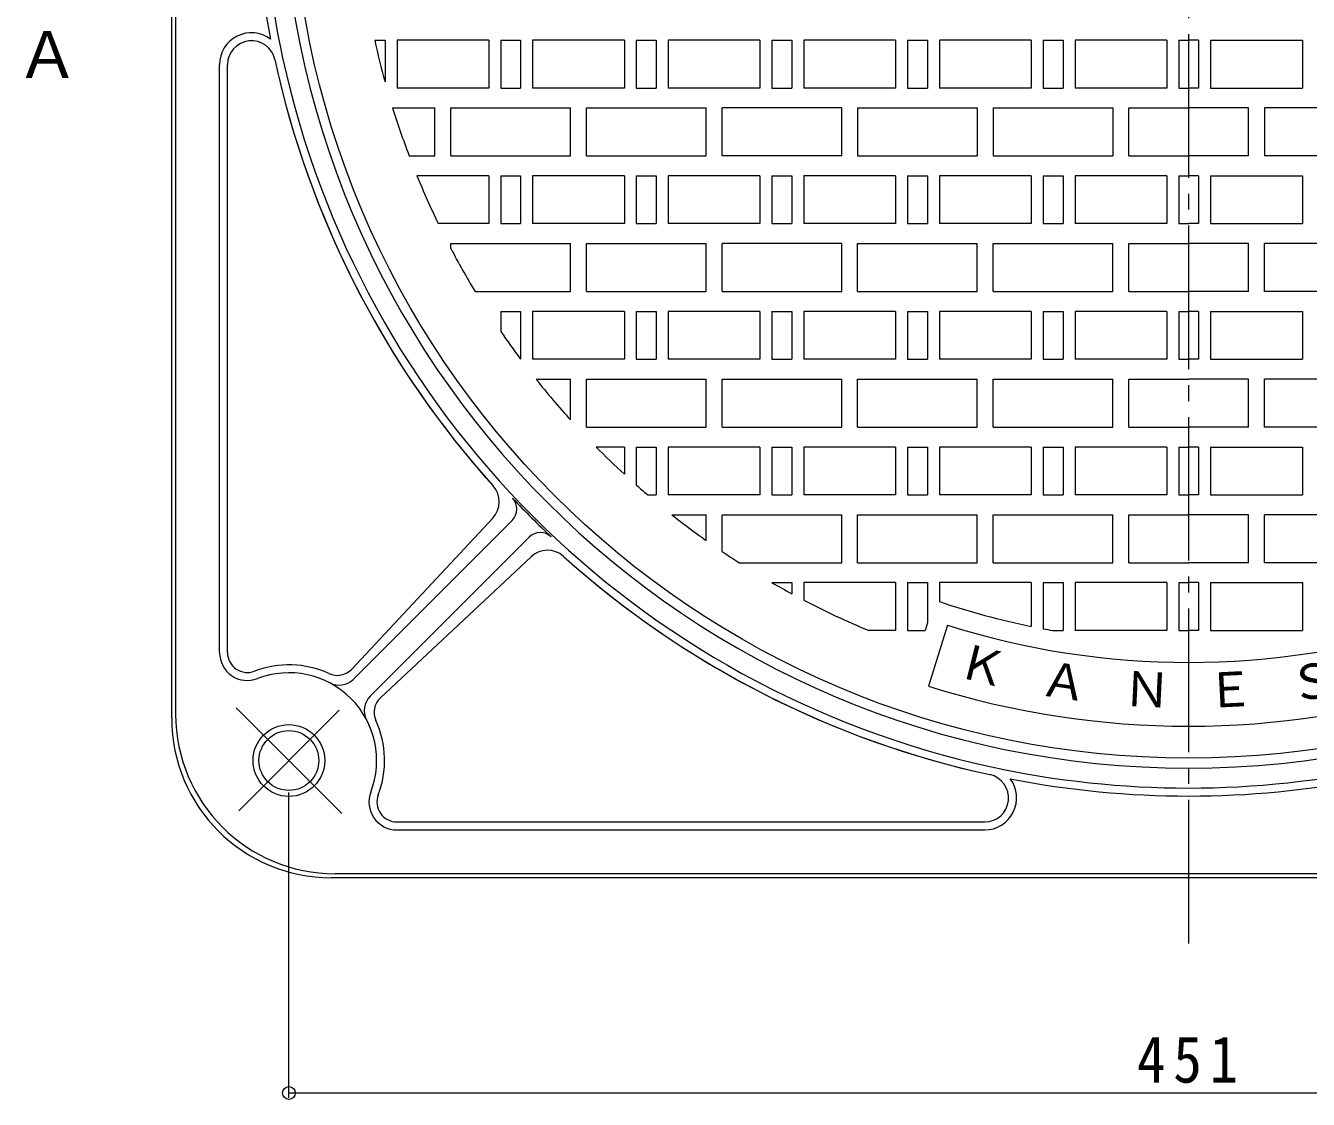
# Model space of a CAD drawing. Units: millimetres, scale not verified. Extents: x -600 to 760, y -542 to 529.
# Drawn here: x -593.2 to -271.5, y -58.4 to 210.8 of the extents above; entities that cross this region are included whole.
import ezdxf
from ezdxf.enums import TextEntityAlignment as Align

# ---------------------------------------------------------------- set-up
doc = ezdxf.new("R2010")
doc.units = ezdxf.units.MM
doc.header["$LTSCALE"] = 4
doc.header["$PDMODE"] = 32
doc.header["$PDSIZE"] = 3.2
doc.linetypes.add('CHAIN2', pattern=[12, 9, -1, 1, -1])
for name, color, linetype, lineweight in [('0-0_通り芯', 4, 'Continuous', 9), ('0-1_躯体', 2, 'Continuous', 9), ('0-2_仕上', 3, 'Continuous', 9), ('0-4_その他', 7, 'Continuous', 9), ('0-5_寸法', 4, 'Continuous', 9)]:
    doc.layers.add(name, color=color, linetype=linetype, lineweight=lineweight)
doc.layers.add('0-F', color=7, linetype='Continuous')
doc.styles.add('ＭＳ ゴシック', font='')
doc.styles.get('ＭＳ ゴシック').set_extended_font_data('MS Gothic')

msp = doc.modelspace()

# ---------------------------------------------------------------- linework, layer by layer
at = {"layer": '0-0_通り芯', "color": 3, "linetype": 'CHAIN2'}
msp.add_line((-301.549, -19.297), (-301.549, 526.721), dxfattribs=at)
at = {"layer": '0-1_躯体'}
for p, q in [((-556.548, 37.188), (-556.548, 467.187)), ((-555.548, 466.187), (-555.548, 38.188)), ((-544.548, 53.654), (-544.548, 201.047)), ((-542.548, 53.654), (-542.548, 201.047)), ((-511.403, 49.521), (-476.043, 87.33)), ((-471.181, 86.798), (-511.042, 46.937)), ((-466.938, 82.555), (-506.799, 42.694)), ((-466.406, 77.693), (-504.215, 42.333)), ((-500.081, 11.188), (-352.689, 11.188)), ((-500.081, 9.188), (-352.689, 9.188)), ((-86.549, -2.812), (-516.548, -2.812)), ((-87.549, -1.812), (-515.548, -1.812))]:
    msp.add_line(p, q, dxfattribs=at)
at = {"layer": '0-1_躯体', "linetype": 'CHAIN2'}
for p, q in [((-527.155, 26.581), (-540.389, 39.815)), ((-514.519, 39.217), (-539.745, 13.991)), ((-527.155, 26.581), (-513.921, 13.347))]:
    msp.add_line(p, q, dxfattribs=at)
at = {"layer": '0-1_躯体'}
for radius in [9, 7.5]:
    msp.add_circle((-527.155, 26.581), radius, dxfattribs=at)
for centre, radius, start, end in [((-301.549, 252.187), 227.5, 180, 90), ((-301.549, 252.187), 232.5, 167.72275, 192.27725), ((-301.549, 252.187), 234.5, 168.99942, 191.00058), ((-536.548, 201.047), 8, 53.05231, 180), ((-536.548, 201.047), 6, 12.27789, 180), ((-301.549, 252.187), 232.5, 192.27725, 257.72269), ((-301.549, 252.187), 234.5, 192.27727, 221.94661), ((-301.549, 252.187), 234.5, 193.35118, 221.94664), ((-480.425, 91.428), 6, 316.91669, 41.94606), ((-474.009, 89.626), 4, 315, 43.30759), ((-301.549, 252.187), 233, 223.30748, 226.69252), ((-464.11, 79.727), 4, 46.69241, 135), ((-462.308, 73.311), 6, 48.0533, 133.08327), ((-301.549, 252.187), 234.5, 228.05333, 257.72269), ((-301.549, 252.187), 234.5, 228.05336, 256.64882), ((-537.548, 53.654), 7, 180, 291.00159), ((-537.548, 53.654), 5, 180, 291.00159), ((-527.155, 26.581), 24, 65.34003, 111.00171), ((-527.155, 26.581), 22, 338.99876, 111.00165), ((-515.055, 52.936), 5, 245.33992, 316.91661), ((-514.577, 50.472), 5, 242.23592, 315), ((-503.264, 39.159), 5, 135, 207.76408), ((-500.8, 38.681), 5, 133.08339, 204.66008), ((-516.548, 37.188), 40, 180, 270), ((-515.548, 38.188), 40, 180, 270), ((-527.155, 26.581), 24, 338.99889, 24.66051), ((-352.689, 17.188), 6, 270, 77.72255), ((-301.549, 252.187), 232.5, 257.72269, 270), ((-301.549, 252.187), 232.5, 270, 282.27731), ((-352.689, 17.188), 8, 270, 36.94708), ((-301.549, 252.187), 234.5, 258.99938, 281.00063), ((-500.081, 16.188), 7, 158.99867, 270), ((-500.081, 16.188), 5, 158.99867, 270)]:
    msp.add_arc(centre, radius, start, end, dxfattribs=at)
at = {"layer": '0-2_仕上'}
for p, q in [((-505.646, 207.188), (-503.049, 207.188)), ((-503.049, 207.188), (-503.049, 196.702)), ((-500.049, 207.188), (-500.049, 195.187)), ((-477.049, 207.188), (-500.049, 207.188)), ((-474.049, 207.188), (-469.049, 207.188)), ((-474.049, 207.188), (-474.049, 195.187)), ((-469.049, 207.188), (-469.049, 195.187)), ((-466.049, 207.188), (-466.049, 195.187)), ((-443.049, 207.188), (-466.049, 207.188)), ((-440.049, 207.188), (-435.049, 207.188)), ((-440.049, 207.188), (-440.049, 195.187)), ((-435.049, 207.188), (-435.049, 195.187)), ((-432.048, 207.188), (-432.048, 195.187)), ((-409.049, 207.188), (-432.048, 207.188)), ((-406.049, 207.188), (-401.049, 207.188)), ((-406.049, 207.188), (-406.049, 195.187)), ((-401.049, 207.188), (-401.049, 195.187)), ((-398.049, 207.188), (-398.049, 195.187)), ((-375.048, 207.188), (-398.049, 207.188)), ((-372.049, 207.188), (-367.049, 207.188)), ((-372.049, 207.188), (-372.049, 195.187)), ((-367.049, 207.188), (-367.049, 195.187)), ((-364.049, 207.188), (-364.049, 195.187)), ((-341.049, 207.188), (-364.049, 207.188)), ((-338.048, 207.188), (-333.048, 207.188)), ((-338.048, 207.188), (-338.048, 195.187)), ((-333.048, 207.188), (-333.048, 195.187)), ((-330.048, 207.188), (-330.048, 195.187)), ((-307.049, 207.188), (-330.048, 207.188)), ((-304.048, 207.188), (-304.048, 195.187)), ((-304.048, 207.188), (-301.549, 207.188)), ((-299.049, 207.188), (-301.549, 207.188)), ((-299.049, 207.188), (-299.049, 195.187)), ((-296.049, 207.188), (-273.049, 207.188)), ((-273.049, 207.188), (-273.049, 195.187)), ((-474.049, 195.187), (-469.049, 195.187)), ((-440.049, 195.187), (-435.049, 195.187)), ((-406.049, 195.187), (-401.049, 195.187)), ((-372.049, 195.187), (-367.049, 195.187)), ((-338.048, 195.187), (-333.048, 195.187)), ((-304.048, 195.187), (-301.549, 195.187)), ((-299.049, 195.187), (-301.549, 195.187)), ((-501.141, 190.188), (-490.549, 190.188)), ((-490.549, 178.187), (-490.549, 190.188)), ((-486.549, 178.187), (-486.549, 190.188)), ((-486.549, 190.188), (-456.549, 190.188)), ((-456.549, 178.187), (-456.549, 190.188)), ((-452.549, 178.187), (-452.549, 190.188)), ((-452.549, 190.188), (-422.549, 190.188)), ((-422.549, 178.187), (-422.549, 190.188)), ((-388.549, 190.188), (-418.549, 190.188)), ((-418.549, 178.187), (-418.549, 190.188)), ((-388.549, 178.187), (-388.549, 190.188)), ((-384.549, 190.188), (-384.549, 178.187)), ((-384.549, 190.188), (-354.548, 190.188)), ((-354.548, 190.188), (-354.548, 178.187)), ((-350.549, 190.188), (-320.549, 190.188)), ((-350.549, 190.188), (-350.549, 178.187)), ((-320.549, 190.188), (-320.549, 178.187)), ((-316.549, 178.187), (-316.549, 190.188)), ((-316.549, 190.188), (-301.549, 190.188)), ((-286.549, 190.188), (-301.549, 190.188)), ((-286.549, 178.187), (-286.549, 190.188)), ((-252.549, 190.188), (-282.548, 190.188)), ((-282.548, 190.188), (-282.548, 178.187)), ((-497.01, 178.187), (-490.549, 178.187)), ((-486.549, 178.187), (-456.549, 178.187)), ((-452.549, 178.187), (-422.549, 178.187)), ((-388.549, 178.187), (-418.549, 178.187)), ((-384.549, 178.187), (-354.548, 178.187)), ((-350.549, 178.187), (-320.549, 178.187)), ((-316.549, 178.187), (-301.549, 178.187)), ((-286.549, 178.187), (-301.549, 178.187)), ((-252.549, 178.187), (-282.548, 178.187)), ((-477.049, 173.188), (-495.042, 173.188)), ((-477.049, 173.188), (-477.049, 161.187)), ((-474.049, 173.188), (-469.049, 173.188)), ((-474.049, 173.188), (-474.049, 161.187)), ((-469.049, 173.188), (-469.049, 161.187)), ((-466.049, 173.188), (-466.049, 161.187)), ((-443.049, 173.188), (-466.049, 173.188)), ((-440.049, 173.188), (-435.049, 173.188)), ((-440.049, 173.188), (-440.049, 161.187)), ((-435.049, 173.188), (-435.049, 161.187)), ((-432.048, 173.188), (-432.048, 161.187)), ((-409.049, 173.188), (-432.048, 173.188)), ((-406.049, 173.188), (-401.049, 173.188)), ((-406.049, 173.188), (-406.049, 161.187)), ((-401.049, 173.188), (-401.049, 161.187)), ((-398.049, 173.188), (-398.049, 161.187)), ((-375.048, 173.187), (-398.049, 173.187)), ((-375.048, 173.188), (-375.048, 161.187)), ((-372.049, 173.188), (-367.049, 173.188)), ((-372.049, 173.188), (-372.049, 161.187)), ((-367.049, 173.188), (-367.049, 161.187)), ((-364.049, 173.188), (-364.049, 161.187)), ((-341.049, 173.188), (-364.049, 173.188)), ((-338.048, 173.188), (-333.048, 173.188)), ((-338.048, 173.188), (-338.048, 161.187)), ((-333.048, 173.188), (-333.048, 161.187)), ((-307.049, 173.188), (-330.048, 173.188)), ((-330.048, 173.188), (-330.048, 161.187)), ((-307.049, 173.188), (-307.049, 161.187)), ((-304.048, 173.188), (-304.048, 161.187)), ((-304.048, 173.188), (-301.549, 173.188)), ((-299.049, 173.188), (-301.549, 173.188)), ((-299.049, 173.188), (-299.049, 161.187)), ((-296.049, 173.188), (-273.049, 173.188)), ((-296.049, 173.188), (-296.049, 161.187)), ((-273.049, 173.188), (-273.049, 161.187)), ((-477.049, 161.187), (-489.697, 161.187)), ((-474.049, 161.187), (-469.049, 161.187)), ((-440.049, 161.187), (-435.049, 161.187)), ((-406.049, 161.187), (-401.049, 161.187)), ((-375.048, 161.187), (-398.049, 161.187)), ((-372.049, 161.187), (-367.049, 161.187)), ((-338.048, 161.187), (-333.048, 161.187)), ((-307.049, 161.187), (-330.048, 161.187)), ((-304.048, 161.187), (-301.549, 161.187)), ((-299.049, 161.187), (-301.549, 161.187)), ((-296.049, 161.187), (-273.049, 161.187)), ((-486.549, 156.187), (-456.549, 156.187)), ((-486.549, 154.946), (-486.549, 156.187)), ((-456.549, 144.187), (-456.549, 156.187)), ((-452.549, 144.187), (-452.549, 156.187)), ((-452.549, 156.187), (-422.549, 156.187)), ((-422.549, 144.187), (-422.549, 156.187)), ((-388.549, 156.187), (-418.549, 156.187)), ((-418.549, 144.187), (-418.549, 156.187)), ((-388.549, 144.187), (-388.549, 156.187)), ((-384.549, 144.187), (-384.549, 156.187)), ((-384.549, 156.187), (-354.548, 156.187)), ((-354.548, 144.187), (-354.548, 156.187)), ((-350.549, 144.187), (-350.549, 156.187)), ((-350.549, 156.187), (-320.549, 156.187)), ((-320.549, 144.187), (-320.549, 156.187)), ((-316.549, 144.187), (-316.549, 156.187)), ((-316.549, 156.187), (-301.549, 156.187)), ((-286.549, 156.187), (-301.549, 156.187)), ((-286.549, 144.187), (-286.549, 156.187)), ((-282.548, 144.187), (-282.548, 156.187)), ((-252.549, 156.187), (-282.548, 156.187)), ((-480.482, 144.187), (-456.549, 144.187)), ((-452.549, 144.187), (-422.549, 144.187)), ((-418.549, 144.187), (-388.549, 144.187)), ((-384.549, 144.187), (-354.548, 144.187)), ((-350.549, 144.187), (-320.549, 144.187)), ((-316.549, 144.187), (-301.549, 144.187)), ((-286.549, 144.187), (-301.549, 144.187)), ((-252.549, 144.187), (-282.548, 144.187)), ((-474.049, 139.188), (-469.049, 139.188)), ((-474.049, 139.188), (-474.049, 134.185)), ((-469.049, 139.188), (-469.049, 127.189)), ((-466.049, 139.188), (-466.049, 127.187)), ((-443.049, 139.188), (-466.049, 139.188)), ((-440.049, 139.188), (-435.049, 139.188)), ((-440.049, 139.188), (-440.049, 127.187)), ((-435.049, 139.188), (-435.049, 127.187)), ((-432.048, 139.188), (-432.048, 127.187)), ((-409.049, 139.188), (-432.048, 139.188)), ((-406.049, 139.188), (-401.049, 139.188)), ((-406.049, 139.188), (-406.049, 127.187)), ((-401.049, 139.188), (-401.049, 127.187)), ((-398.049, 139.188), (-398.049, 127.187)), ((-375.048, 139.188), (-398.049, 139.188)), ((-372.049, 139.188), (-367.049, 139.188)), ((-372.049, 139.188), (-372.049, 127.187)), ((-367.049, 139.188), (-367.049, 127.187)), ((-364.049, 139.188), (-364.049, 127.187)), ((-341.049, 139.188), (-364.049, 139.188)), ((-338.048, 139.188), (-333.048, 139.188)), ((-338.048, 139.188), (-338.048, 127.187)), ((-333.048, 139.188), (-333.048, 127.187)), ((-330.048, 139.188), (-330.048, 127.187)), ((-307.049, 139.188), (-330.048, 139.188)), ((-304.048, 139.188), (-304.048, 127.187)), ((-304.048, 139.188), (-301.549, 139.188)), ((-299.049, 139.188), (-301.549, 139.188)), ((-299.049, 139.188), (-299.049, 127.187)), ((-296.049, 139.188), (-273.049, 139.188)), ((-273.049, 139.188), (-273.049, 127.187)), ((-440.049, 127.187), (-435.049, 127.187)), ((-406.049, 127.187), (-401.049, 127.187)), ((-372.049, 127.187), (-367.049, 127.187)), ((-338.048, 127.187), (-333.048, 127.187)), ((-304.048, 127.187), (-301.549, 127.187)), ((-299.049, 127.187), (-301.549, 127.187)), ((-465.197, 122.188), (-456.549, 122.188)), ((-456.549, 111.988), (-456.549, 122.188)), ((-452.549, 110.187), (-452.549, 122.188)), ((-452.549, 122.188), (-422.549, 122.188)), ((-422.549, 110.187), (-422.549, 122.188)), ((-418.549, 110.187), (-418.549, 122.188)), ((-418.549, 122.188), (-388.549, 122.188)), ((-388.549, 110.187), (-388.549, 122.188)), ((-384.549, 110.187), (-384.549, 122.188)), ((-384.549, 122.188), (-354.548, 122.188)), ((-354.548, 110.187), (-354.548, 122.188)), ((-350.549, 110.187), (-350.549, 122.188)), ((-350.549, 122.188), (-320.549, 122.188)), ((-320.549, 110.187), (-320.549, 122.188)), ((-316.549, 110.187), (-316.549, 122.188)), ((-316.549, 122.188), (-301.549, 122.188)), ((-286.549, 122.188), (-301.549, 122.188)), ((-286.549, 110.187), (-286.549, 122.188)), ((-282.548, 110.187), (-282.548, 122.188)), ((-252.549, 122.188), (-282.548, 122.188)), ((-452.549, 110.187), (-422.549, 110.187)), ((-418.549, 110.187), (-388.549, 110.187)), ((-384.549, 110.187), (-354.548, 110.187)), ((-350.549, 110.187), (-320.549, 110.187)), ((-316.549, 110.187), (-301.549, 110.187)), ((-286.549, 110.187), (-301.549, 110.187)), ((-252.549, 110.187), (-282.548, 110.187)), ((-443.049, 105.187), (-450.115, 105.187)), ((-443.049, 105.187), (-443.049, 98.374)), ((-440.049, 105.187), (-440.049, 95.667)), ((-432.048, 105.187), (-432.048, 93.187)), ((-409.049, 105.187), (-432.048, 105.187)), ((-406.049, 105.187), (-401.049, 105.187)), ((-406.049, 105.187), (-406.049, 93.187)), ((-401.049, 105.187), (-401.049, 93.187)), ((-398.049, 105.187), (-398.049, 93.187)), ((-375.048, 105.187), (-398.049, 105.187)), ((-372.049, 105.187), (-367.049, 105.187)), ((-372.049, 105.187), (-372.049, 93.187)), ((-367.049, 105.187), (-367.049, 93.187)), ((-364.049, 105.187), (-364.049, 93.187)), ((-341.049, 105.187), (-364.049, 105.187)), ((-338.048, 105.187), (-333.048, 105.187)), ((-338.048, 105.187), (-338.048, 93.187)), ((-333.048, 105.187), (-333.048, 93.187)), ((-330.048, 105.187), (-330.048, 93.187)), ((-307.049, 105.187), (-330.048, 105.187)), ((-304.048, 105.187), (-304.048, 93.187)), ((-304.048, 105.187), (-301.549, 105.187)), ((-299.049, 105.187), (-301.549, 105.187)), ((-299.049, 105.187), (-299.049, 93.187)), ((-296.049, 105.187), (-273.049, 105.187)), ((-273.049, 105.187), (-273.049, 93.187)), ((-437.195, 93.187), (-435.049, 93.187)), ((-406.049, 93.187), (-401.049, 93.187)), ((-372.049, 93.187), (-367.049, 93.187)), ((-338.048, 93.187), (-333.048, 93.187)), ((-304.048, 93.187), (-301.549, 93.187)), ((-299.049, 93.187), (-301.549, 93.187)), ((-431.106, 88.188), (-422.549, 88.188)), ((-422.549, 81.776), (-422.549, 88.188)), ((-418.549, 88.188), (-388.549, 88.188)), ((-418.549, 79.005), (-418.549, 88.188)), ((-388.549, 76.187), (-388.549, 88.188)), ((-384.549, 76.187), (-384.549, 88.188)), ((-384.549, 88.188), (-354.548, 88.188)), ((-354.548, 76.187), (-354.548, 88.188)), ((-350.549, 76.187), (-350.549, 88.188)), ((-350.549, 88.188), (-320.549, 88.188)), ((-320.549, 76.187), (-320.549, 88.188)), ((-316.549, 76.187), (-316.549, 88.188)), ((-316.549, 88.188), (-301.549, 88.188)), ((-286.549, 88.188), (-301.549, 88.188)), ((-286.549, 76.187), (-286.549, 88.188)), ((-282.548, 76.187), (-282.548, 88.188)), ((-252.549, 88.188), (-282.548, 88.188)), ((-414.265, 76.187), (-388.549, 76.187)), ((-384.549, 76.187), (-354.548, 76.187)), ((-350.549, 76.187), (-320.549, 76.187)), ((-316.549, 76.187), (-301.549, 76.187)), ((-286.549, 76.187), (-301.549, 76.187)), ((-252.549, 76.187), (-282.548, 76.187)), ((-375.048, 71.187), (-398.049, 71.187)), ((-398.049, 71.187), (-398.049, 66.799)), ((-375.048, 71.187), (-375.048, 59.187)), ((-372.049, 71.187), (-367.049, 71.187)), ((-341.049, 71.187), (-364.049, 71.187)), ((-364.049, 71.187), (-364.049, 66.419)), ((-341.049, 71.187), (-341.049, 60.209)), ((-338.048, 71.187), (-338.048, 59.616)), ((-330.048, 71.187), (-330.048, 59.187)), ((-307.049, 71.187), (-330.048, 71.187)), ((-304.048, 71.187), (-304.048, 59.187)), ((-304.048, 71.187), (-301.549, 71.187)), ((-299.049, 71.187), (-301.549, 71.187)), ((-299.049, 71.187), (-299.049, 59.187)), ((-296.049, 71.187), (-273.049, 71.187)), ((-273.049, 71.187), (-273.049, 59.187)), ((-375.048, 59.187), (-381.748, 59.187)), ((-361.99, 60.49), (-366.802, 45.231)), ((-335.709, 59.187), (-333.048, 59.187)), ((-304.048, 59.187), (-301.549, 59.187)), ((-299.049, 59.187), (-301.549, 59.187))]:
    msp.add_line(p, q, dxfattribs=at)
for points in [[(-477.049, 207.188), (-477.049, 195.187), (-500.049, 195.187)], [(-443.049, 207.188), (-443.049, 195.187), (-466.049, 195.187)], [(-409.049, 207.188), (-409.049, 195.187), (-432.048, 195.187)], [(-375.048, 207.188), (-375.048, 195.187), (-398.049, 195.187)], [(-341.049, 207.188), (-341.049, 195.187), (-364.049, 195.187)], [(-307.049, 207.188), (-307.049, 195.187), (-330.048, 195.187)], [(-296.049, 207.188), (-296.049, 195.187), (-273.049, 195.187)], [(-443.049, 173.188), (-443.049, 161.187), (-466.049, 161.187)], [(-409.049, 173.188), (-409.049, 161.187), (-432.048, 161.187)], [(-341.049, 173.188), (-341.049, 161.187), (-364.049, 161.187)], [(-443.049, 139.188), (-443.049, 127.187), (-466.049, 127.187)], [(-409.049, 139.188), (-409.049, 127.187), (-432.048, 127.187)], [(-375.048, 139.188), (-375.048, 127.187), (-398.049, 127.187)], [(-341.049, 139.188), (-341.049, 127.187), (-364.049, 127.187)], [(-307.049, 139.188), (-307.049, 127.187), (-330.048, 127.187)], [(-296.049, 139.188), (-296.049, 127.187), (-273.049, 127.187)], [(-440.049, 105.187), (-435.049, 105.187), (-435.049, 93.187)], [(-409.049, 105.187), (-409.049, 93.187), (-432.048, 93.187)], [(-375.048, 105.187), (-375.048, 93.187), (-398.049, 93.187)], [(-341.049, 105.187), (-341.049, 93.187), (-364.049, 93.187)], [(-307.049, 105.187), (-307.049, 93.187), (-330.048, 93.187)], [(-296.049, 105.187), (-296.049, 93.187), (-273.049, 93.187)], [(-406.047, 71.187), (-401.049, 71.187), (-401.049, 68.392)], [(-372.049, 71.187), (-372.049, 59.187), (-367.644, 59.187)], [(-367.049, 71.187), (-367.049, 61.075), (-367.638, 59.205)], [(-338.048, 71.187), (-333.048, 71.187), (-333.048, 59.187)], [(-307.049, 71.187), (-307.049, 59.187), (-330.048, 59.187)], [(-296.049, 71.187), (-296.049, 59.187), (-273.049, 59.187)]]:
    msp.add_lwpolyline(points, dxfattribs=at)
msp.add_circle((-301.549, 252.187), 225, dxfattribs=at)
for radius, start, end in [(209, 192.43378, 195.39543), (209, 197.25655, 200.73628), (209, 202.20927, 205.81119), (209, 207.72769, 211.11426), (209, 214.37497, 216.73247), (209, 218.46304, 222.12971), (209, 224.69637, 227.38765), (209, 228.49538, 229.53177), (209, 231.69196, 234.6234), (209, 235.95737, 237.36316), (209, 240.00046, 241.57047), (209, 242.50163, 247.43513), (196, 251.40491, 258.3735), (201, 252.5, 287.5), (196, 259.26746, 259.96275), (217, 252.5, 287.5)]:
    msp.add_arc((-301.549, 252.187), radius, start, end, dxfattribs=at)
at = {"layer": '0-4_その他'}
for p, q in [((-527.155, -57.957), (-527.155, 18.581)), ((-527.155, -56.757), (-75.942, -56.757))]:
    msp.add_line(p, q, dxfattribs=at)
msp.add_point((-527.155, -56.757), dxfattribs=at)

# ---------------------------------------------------------------- texts
at = {"layer": '0-4_その他', "color": 2, "insert": (-314.549, -54.357), "char_height": 11.73, "attachment_point": 7, "style": 'ＭＳ ゴシック'}
msp.add_mtext('\\T1.27;\\W0.9;451', dxfattribs=at)
at = {"layer": '0-5_寸法', "color": 2, "style": 'ＭＳ ゴシック'}
msp.add_text('Ａ', height=11.73, dxfattribs=at).set_placement((-595.671, 194.187), align=Align.BOTTOM_LEFT)
at = {"layer": '0-F', "style": 'ＭＳ ゴシック'}
for s, rotation, p in [('Ｋ', 345.833, (-360.706, 45.162)), ('Ａ', 351.5, (-339.699, 40.438)), ('Ｎ', 357.167, (-318.319, 37.706)), ('Ｅ', 2.833, (-296.773, 37.098)), ('Ｓ', 8.5, (-275.272, 38.621))]:
    msp.add_text(s, height=8.798, rotation=rotation, dxfattribs=at).set_placement(p, align=Align.BOTTOM_LEFT)

doc.saveas('drawing.dxf')
